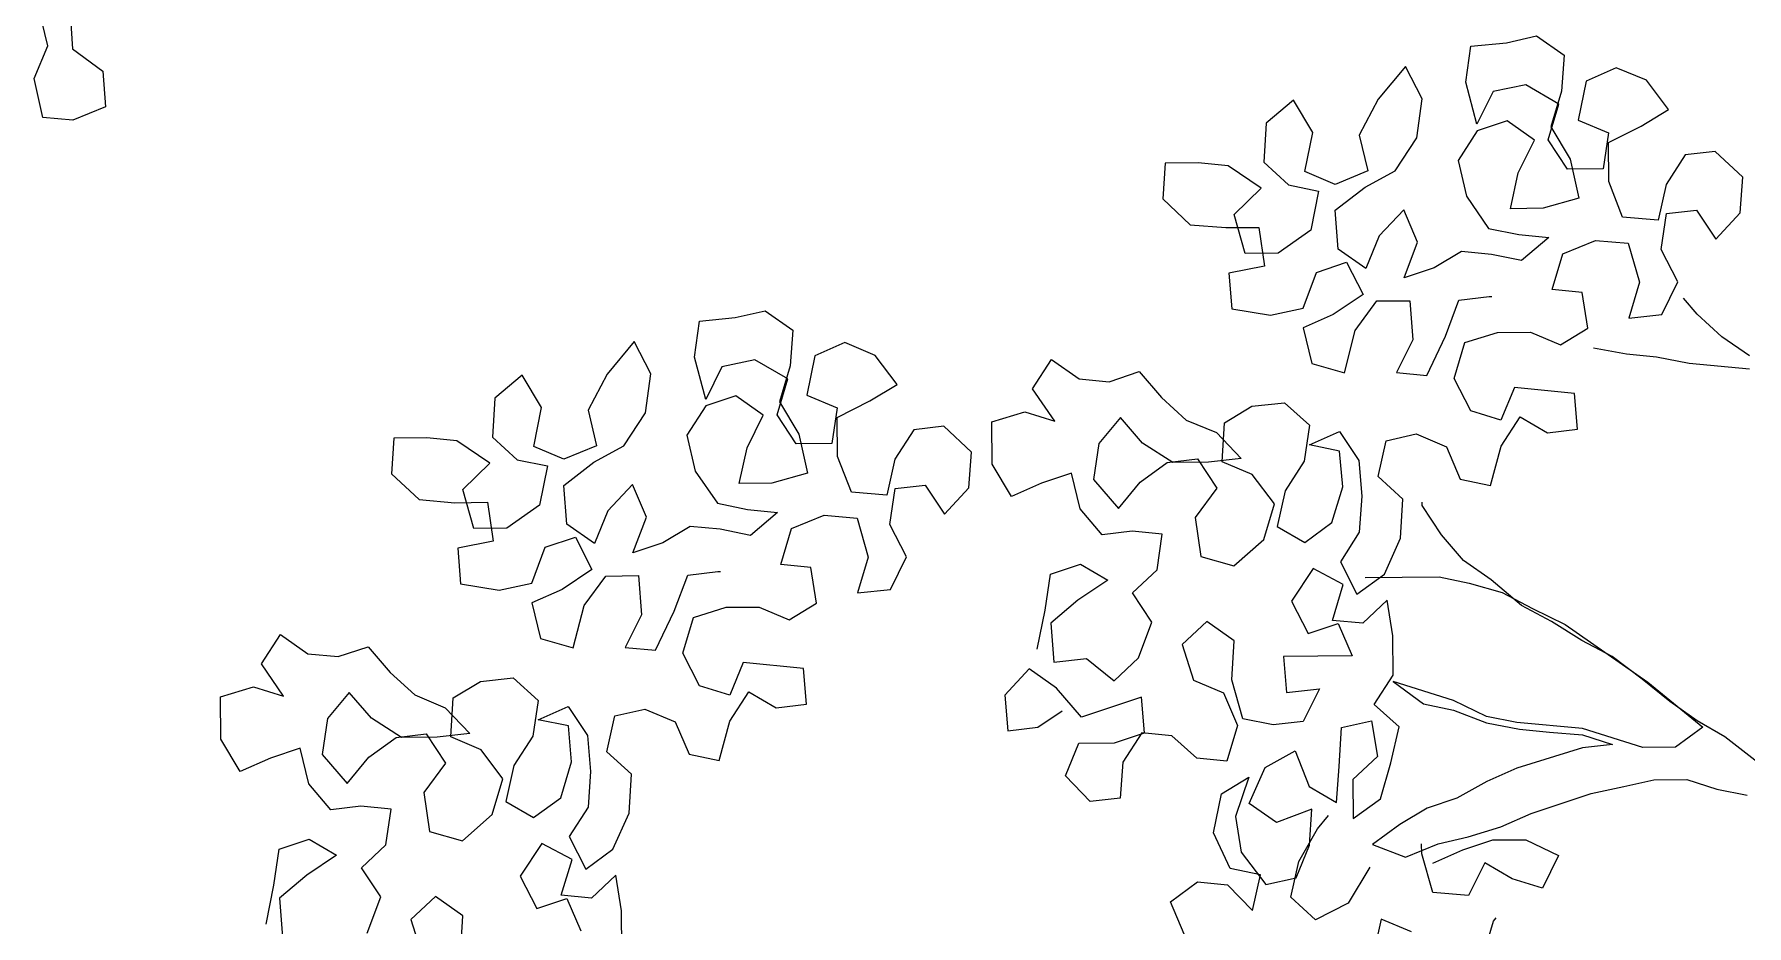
# Model space of a CAD drawing. Header units: millimetres. Extents: x 318905 to 439572, y -5133 to 105868.
# Drawn here: x 386731 to 387915, y 2782 to 3398 of the extents above; entities that cross this region are included whole.
import ezdxf

# ---------------------------------------------------------------- set-up
doc = ezdxf.new("R2010")
doc.units = ezdxf.units.MM
doc.header["$MEASUREMENT"] = 0
doc.layers.add('INTI_Agencement_Stylo_No__102', color=7, linetype='Continuous', lineweight=0, true_color=0xcccccc)

# ---------------------------------------------------------------- blocks, each defined once
blk = doc.blocks.new('arbre6[3]', base_point=(388660.4, -726.1))
at = {"layer": 'INTI_Agencement_Stylo_No__102', "linetype": 'Continuous'}
for p, q in [((386740.3, 3390.2), (386734.5, 3414.9)), ((386755.3, 3419.6), (386757.4, 3388.1)), ((386731, 3367.6), (386740.3, 3390.2)), ((386757.4, 3388.1), (386778.3, 3372.6)), ((387720.5, 3365), (387724.1, 3389.8)), ((387724.1, 3389.8), (387748.6, 3392.3)), ((387748.6, 3392.3), (387769.4, 3397)), ((387769.4, 3397), (387788.4, 3383.7)), ((387678.8, 3375.9), (387660, 3353.2)), ((387690.3, 3353.5), (387678.8, 3375.9)), ((387788.4, 3383.7), (387786.7, 3358.9)), ((387824.4, 3375), (387803.7, 3365.8)), ((387845.3, 3366.3), (387824.4, 3375)), ((386736.9, 3340.7), (386731, 3367.6)), ((386778.3, 3372.6), (386780.3, 3347.9)), ((387728.2, 3335.9), (387720.5, 3365)), ((387762.1, 3363.2), (387739.4, 3358.5)), ((387784.9, 3349.9), (387762.1, 3363.2)), ((387803.7, 3365.8), (387798.2, 3338.8)), ((387860.6, 3346.2), (387845.3, 3366.3)), ((387601.4, 3352.6), (387582.6, 3336.7)), ((387614.8, 3330.3), (387601.4, 3352.6)), ((387660, 3353.2), (387646.9, 3328.3)), ((387686.7, 3326.5), (387690.3, 3353.5)), ((387739.4, 3358.5), (387728.2, 3335.9)), ((387786.7, 3358.9), (387779.3, 3334.1)), ((386757.7, 3338.7), (386736.9, 3340.7)), ((386780.3, 3347.9), (386757.7, 3338.7)), ((387749, 3338.3), (387728.3, 3331.4)), ((387768, 3325), (387749, 3338.3)), ((387777.5, 3325.1), (387784.9, 3349.9)), ((387798.2, 3338.8), (387819.1, 3330)), ((387841.7, 3334.7), (387860.6, 3346.2)), ((387582.6, 3336.7), (387580.9, 3309.7)), ((387609.3, 3303.2), (387614.8, 3330.3)), ((387646.9, 3328.3), (387652.8, 3303.7)), ((387671.7, 3303.8), (387686.7, 3326.5)), ((387728.3, 3331.4), (387715.2, 3311)), ((387779.3, 3334.1), (387792.7, 3311.8)), ((387819.1, 3330), (387815.4, 3305.2)), ((387819.1, 3323.3), (387841.7, 3334.7)), ((387756.8, 3302.4), (387768, 3325)), ((387790.9, 3305), (387777.5, 3325.1)), ((387819.3, 3296.3), (387819.1, 3323.3)), ((387872.1, 3314.8), (387859, 3294.4)), ((387892.9, 3317.2), (387872.1, 3314.8)), ((387912, 3299.4), (387892.9, 3317.2)), ((387512.8, 3309), (387511, 3284.3)), ((387535.5, 3309.3), (387512.8, 3309)), ((387556.3, 3307.2), (387535.5, 3309.3)), ((387579.1, 3291.7), (387556.3, 3307.2)), ((387580.9, 3309.7), (387598, 3294.1)), ((387630.1, 3294.4), (387609.3, 3303.2)), ((387652.8, 3303.7), (387630.1, 3294.4)), ((387651, 3292.4), (387671.7, 3303.8)), ((387715.2, 3311), (387721, 3286.3)), ((387815.4, 3305.2), (387790.9, 3305)), ((387792.7, 3311.8), (387798.6, 3284.8)), ((387560.3, 3273.5), (387579.1, 3291.7)), ((387598, 3294.1), (387618.8, 3289.8)), ((387630.3, 3276.5), (387651, 3292.4)), ((387751.3, 3277.6), (387756.8, 3302.4)), ((387828.9, 3271.7), (387819.3, 3296.3)), ((387859, 3294.4), (387853.5, 3269.6)), ((387910.2, 3274.7), (387912, 3299.4)), ((387511, 3284.3), (387530.1, 3266.5)), ((387618.8, 3289.8), (387613.3, 3262.8)), ((387721, 3286.3), (387736.3, 3264)), ((387798.6, 3284.8), (387774, 3277.9)), ((387568, 3246.6), (387560.3, 3273.5)), ((387632.3, 3249.5), (387630.3, 3276.5)), ((387677.6, 3276.9), (387660.7, 3258.8)), ((387687.2, 3254.5), (387677.6, 3276.9)), ((387774, 3277.9), (387751.3, 3277.6)), ((387853.5, 3269.6), (387828.9, 3271.7)), ((387855.6, 3249.4), (387859.2, 3274.2)), ((387859.2, 3274.2), (387880, 3276.6)), ((387880, 3276.6), (387893.3, 3256.5)), ((387893.3, 3256.5), (387910.2, 3274.7)), ((387530.1, 3266.5), (387554.7, 3264.5)), ((387554.7, 3264.5), (387577.4, 3264.7)), ((387577.4, 3264.7), (387581.3, 3237.8)), ((387613.3, 3262.8), (387590.7, 3246.8)), ((387660.7, 3258.8), (387651.4, 3236.2)), ((387736.3, 3264), (387757.1, 3259.7)), ((387757.1, 3259.7), (387777.9, 3257.7)), ((387777.9, 3257.7), (387759.1, 3241.7)), ((387787.5, 3246.5), (387810.1, 3255.7)), ((387810.1, 3255.7), (387832.8, 3253.7)), ((387590.7, 3246.8), (387568, 3246.6)), ((387651.4, 3236.2), (387632.3, 3249.5)), ((387677.9, 3229.7), (387687.2, 3254.5)), ((387717.5, 3248.1), (387698.6, 3236.7)), ((387738.3, 3246), (387717.5, 3248.1)), ((387759.1, 3241.7), (387738.3, 3246)), ((387780.1, 3221.7), (387787.5, 3246.5)), ((387832.8, 3253.7), (387840.6, 3226.8)), ((387867.1, 3227.1), (387855.6, 3249.4)), ((387581.3, 3237.8), (387556.8, 3233)), ((387556.8, 3233), (387558.9, 3208.3)), ((387608, 3208.8), (387617.3, 3233.6)), ((387617.3, 3233.6), (387638.1, 3240.6)), ((387638.1, 3240.6), (387649.6, 3218.2)), ((387698.6, 3236.7), (387677.9, 3229.7)), ((387800.9, 3219.7), (387780.1, 3221.7)), ((387840.6, 3226.8), (387833.2, 3202)), ((387855.9, 3204.5), (387867.1, 3227.1)), ((387558.9, 3208.3), (387585.4, 3204.1)), ((387585.4, 3204.1), (387608, 3208.8)), ((387649.6, 3218.2), (387628.9, 3204.5)), ((387644.1, 3193.4), (387659.1, 3213.8)), ((387659.1, 3213.8), (387681.8, 3214)), ((387681.8, 3214), (387683.8, 3187)), ((387706.5, 3189.5), (387715.8, 3214.3)), ((387715.8, 3214.3), (387736.6, 3216.8)), ((387736.6, 3216.8), (387738.5, 3216.8)), ((387804.9, 3195), (387800.9, 3219.7)), ((387880.5, 3204.7), (387870.9, 3215.8)), ((387187.3, 3175), (387190.9, 3199.8)), ((387190.9, 3199.8), (387215.5, 3202.3)), ((387215.5, 3202.3), (387236.3, 3207)), ((387236.3, 3207), (387255.3, 3193.7)), ((387628.9, 3204.5), (387608.1, 3195.3)), ((387833.2, 3202), (387855.9, 3204.5)), ((387897.6, 3189.1), (387880.5, 3204.7)), ((387145.6, 3185.8), (387126.9, 3163.2)), ((387157.1, 3163.5), (387145.6, 3185.8)), ((387255.3, 3193.7), (387253.6, 3168.9)), ((387291.3, 3185), (387270.6, 3175.8)), ((387312.2, 3176.2), (387291.3, 3185)), ((387608.1, 3195.3), (387614, 3170.6)), ((387636.7, 3164.1), (387644.1, 3193.4)), ((387683.8, 3187), (387672.7, 3164.4)), ((387693.5, 3162.4), (387706.5, 3189.5)), ((387712.4, 3160.3), (387719.8, 3185.1)), ((387719.8, 3185.1), (387742.5, 3192.1)), ((387742.5, 3192.1), (387765.2, 3192.3)), ((387765.2, 3192.3), (387786, 3183.5)), ((387786, 3183.5), (387804.9, 3195)), ((387916.6, 3175.8), (387897.6, 3189.1)), ((387195.1, 3145.8), (387187.3, 3175)), ((387229, 3173.2), (387206.3, 3168.4)), ((387251.8, 3159.9), (387229, 3173.2)), ((387270.6, 3175.8), (387265.1, 3148.8)), ((387327.5, 3156.1), (387312.2, 3176.2)), ((387421.1, 3153), (387434.2, 3173.4)), ((387434.2, 3173.4), (387453.3, 3160.1)), ((387808.7, 3181.5), (387831.5, 3177.2)), ((387831.5, 3177.2), (387852.3, 3175.2)), ((387852.3, 3175.2), (387875, 3170.9)), ((387068.2, 3162.6), (387049.4, 3146.7)), ((387081.6, 3140.2), (387068.2, 3162.6)), ((387126.9, 3163.2), (387113.8, 3138.3)), ((387153.6, 3136.4), (387157.1, 3163.5)), ((387206.3, 3168.4), (387195.1, 3145.8)), ((387253.6, 3168.9), (387246.2, 3144.1)), ((387474.1, 3158), (387494.8, 3165)), ((387494.8, 3165), (387510.1, 3147.1)), ((387614, 3170.6), (387636.7, 3164.1)), ((387672.7, 3164.4), (387693.5, 3162.4)), ((387875, 3170.9), (387916.7, 3166.8)), ((387244.4, 3135.1), (387251.8, 3159.9)), ((387265.1, 3148.8), (387285.9, 3140)), ((387308.6, 3144.7), (387327.5, 3156.1)), ((387436.4, 3130.7), (387421.1, 3153)), ((387453.3, 3160.1), (387474.1, 3158)), ((387723.9, 3138), (387712.4, 3160.3)), ((387754.1, 3154), (387744.8, 3131.4)), ((387795.7, 3149.9), (387754.1, 3154)), ((387797.8, 3125.2), (387795.7, 3149.9)), ((387049.4, 3146.7), (387047.7, 3119.7)), ((387076.2, 3113.2), (387081.6, 3140.2)), ((387113.8, 3138.3), (387119.7, 3113.6)), ((387195.1, 3141.3), (387182, 3121)), ((387215.9, 3148.3), (387195.1, 3141.3)), ((387234.9, 3135), (387215.9, 3148.3)), ((387246.2, 3144.1), (387259.6, 3121.7)), ((387285.9, 3140), (387282.3, 3115.2)), ((387286, 3133.2), (387308.6, 3144.7)), ((387392.9, 3130.2), (387415.6, 3137.2)), ((387415.6, 3137.2), (387436.4, 3130.7)), ((387510.1, 3147.1), (387527.2, 3131.5)), ((387553.7, 3129.6), (387572.6, 3141)), ((387572.6, 3141), (387595.2, 3143.4)), ((387595.2, 3143.4), (387612.4, 3127.9)), ((387744.8, 3131.4), (387723.9, 3138)), ((387138.6, 3113.8), (387153.6, 3136.4)), ((387223.7, 3112.4), (387234.9, 3135)), ((387257.7, 3115), (387244.4, 3135.1)), ((387286.2, 3106.3), (387286, 3133.2)), ((387359.8, 3127.2), (387339, 3124.8)), ((387378.8, 3109.4), (387359.8, 3127.2)), ((387393.1, 3101), (387392.9, 3130.2)), ((387481.8, 3133.3), (387466.8, 3115.2)), ((387497.1, 3115.5), (387481.8, 3133.3)), ((387527.2, 3131.5), (387548.1, 3122.8)), ((387552, 3102.6), (387553.7, 3129.6)), ((387612.4, 3127.9), (387608.8, 3103.1)), ((387744.9, 3113.4), (387758, 3133.8)), ((387758, 3133.8), (387777, 3122.7)), ((387777, 3122.7), (387797.8, 3125.2)), ((386979.6, 3119), (386977.9, 3094.3)), ((387002.3, 3119.2), (386979.6, 3119)), ((387023.2, 3117.2), (387002.3, 3119.2)), ((387046, 3101.7), (387023.2, 3117.2)), ((387047.7, 3119.7), (387064.9, 3104.1)), ((387097, 3104.4), (387076.2, 3113.2)), ((387119.7, 3113.6), (387097, 3104.4)), ((387117.8, 3102.4), (387138.6, 3113.8)), ((387182, 3121), (387187.9, 3096.3)), ((387282.3, 3115.2), (387257.7, 3115)), ((387259.6, 3121.7), (387265.4, 3094.8)), ((387339, 3124.8), (387325.9, 3104.4)), ((387466.8, 3115.2), (387463.2, 3090.4)), ((387518, 3102.2), (387497.1, 3115.5)), ((387548.1, 3122.8), (387565.2, 3104.9)), ((387612.5, 3114.4), (387633.2, 3123.6)), ((387633.3, 3110.1), (387612.5, 3114.4)), ((387633.2, 3123.6), (387646.6, 3103.5)), ((387659.9, 3092.4), (387665.4, 3117.2)), ((387665.4, 3117.2), (387686.2, 3121.9)), ((387686.2, 3121.9), (387707.1, 3113.1)), ((387737.5, 3086.4), (387744.9, 3113.4)), ((387027.2, 3083.5), (387046, 3101.7)), ((387064.9, 3104.1), (387085.7, 3099.8)), ((387097.1, 3086.4), (387117.8, 3102.4)), ((387218.2, 3087.6), (387223.7, 3112.4)), ((387295.8, 3081.6), (387286.2, 3106.3)), ((387325.9, 3104.4), (387320.4, 3079.6)), ((387377.1, 3084.7), (387378.8, 3109.4)), ((387495.4, 3088.5), (387514.2, 3102.2)), ((387514.2, 3102.2), (387535, 3104.6)), ((387542.6, 3102.5), (387518, 3102.2)), ((387535, 3104.6), (387548.4, 3084.5)), ((387565.2, 3104.9), (387542.6, 3102.5)), ((387572.9, 3093.8), (387552, 3102.6)), ((387608.8, 3103.1), (387595.7, 3082.7)), ((387635.4, 3085.4), (387633.3, 3110.1)), ((387646.6, 3103.5), (387648.7, 3078.8)), ((387707.1, 3113.1), (387716.7, 3090.7)), ((386977.9, 3094.3), (386997, 3076.5)), ((387085.7, 3099.8), (387080.2, 3072.8)), ((387187.9, 3096.3), (387203.2, 3074)), ((387265.4, 3094.8), (387240.9, 3087.8)), ((387406.5, 3078.6), (387393.1, 3101)), ((387448, 3094.8), (387427.3, 3087.8)), ((387453.9, 3070.1), (387448, 3094.8)), ((387463.2, 3090.4), (387480.4, 3070.4)), ((387588.2, 3073.7), (387572.9, 3093.8)), ((387677, 3076.8), (387659.9, 3092.4)), ((387716.7, 3090.7), (387737.5, 3086.4)), ((387034.9, 3056.6), (387027.2, 3083.5)), ((387099.2, 3059.5), (387097.1, 3086.4)), ((387144.4, 3086.9), (387127.5, 3068.7)), ((387154.1, 3064.5), (387144.4, 3086.9)), ((387240.9, 3087.8), (387218.2, 3087.6)), ((387320.4, 3079.6), (387295.8, 3081.6)), ((387322.4, 3059.4), (387326.1, 3084.2)), ((387326.1, 3084.2), (387346.8, 3086.6)), ((387346.8, 3086.6), (387360.2, 3066.5)), ((387360.2, 3066.5), (387377.1, 3084.7)), ((387427.3, 3087.8), (387406.5, 3078.6)), ((387480.4, 3070.4), (387495.4, 3088.5)), ((387548.4, 3084.5), (387533.4, 3064.1)), ((387595.7, 3082.7), (387590.2, 3058)), ((387628, 3060.6), (387635.4, 3085.4)), ((387648.7, 3078.8), (387646.9, 3054)), ((386997, 3076.5), (387021.6, 3074.4)), ((387021.6, 3074.4), (387044.3, 3074.7)), ((387044.3, 3074.7), (387048.2, 3047.7)), ((387080.2, 3072.8), (387057.6, 3056.8)), ((387127.5, 3068.7), (387118.2, 3046.2)), ((387203.2, 3074), (387224, 3069.7)), ((387224, 3069.7), (387244.8, 3067.6)), ((387244.8, 3067.6), (387226, 3051.7)), ((387469.1, 3052.3), (387453.9, 3070.1)), ((387580.8, 3048.9), (387588.2, 3073.7)), ((387675.3, 3049.8), (387677, 3076.8)), ((387690.3, 3072.4), (387690.3, 3074.7)), ((387703.7, 3052.3), (387690.3, 3072.4)), ((387057.6, 3056.8), (387034.9, 3056.6)), ((387118.2, 3046.2), (387099.2, 3059.5)), ((387144.8, 3039.7), (387154.1, 3064.5)), ((387184.4, 3058), (387165.5, 3046.6)), ((387205.2, 3056), (387184.4, 3058)), ((387226, 3051.7), (387205.2, 3056)), ((387247, 3031.7), (387254.4, 3056.5)), ((387254.4, 3056.5), (387277, 3065.7)), ((387277, 3065.7), (387299.7, 3063.7)), ((387299.7, 3063.7), (387307.5, 3036.8)), ((387333.9, 3037), (387322.4, 3059.4)), ((387489.9, 3054.7), (387469.1, 3052.3)), ((387510.7, 3052.7), (387489.9, 3054.7)), ((387533.4, 3064.1), (387537.3, 3037.2)), ((387590.2, 3058), (387609.2, 3046.9)), ((387609.2, 3046.9), (387628, 3060.6)), ((387646.9, 3054), (387633.8, 3033.6)), ((387048.2, 3047.7), (387023.7, 3043)), ((387023.7, 3043), (387025.7, 3018.3)), ((387074.9, 3018.8), (387084.2, 3043.6)), ((387084.2, 3043.6), (387105, 3050.5)), ((387105, 3050.5), (387116.5, 3028.2)), ((387165.5, 3046.6), (387144.8, 3039.7)), ((387507.1, 3027.9), (387510.7, 3052.7)), ((387560.1, 3030.7), (387580.8, 3048.9)), ((387664.2, 3024.9), (387675.3, 3049.8)), ((387719, 3034.5), (387703.7, 3052.3)), ((387267.8, 3029.6), (387247, 3031.7)), ((387307.5, 3036.8), (387300.1, 3012)), ((387322.8, 3014.4), (387333.9, 3037)), ((387433.4, 3024.9), (387454.1, 3031.9)), ((387454.1, 3031.9), (387473.1, 3020.8)), ((387537.3, 3037.2), (387560.1, 3030.7)), ((387633.8, 3033.6), (387645.3, 3011.3)), ((387738, 3021.2), (387719, 3034.5)), ((387052.3, 3014), (387074.9, 3018.8)), ((387116.5, 3028.2), (387095.8, 3014.5)), ((387111, 3003.4), (387126, 3023.7)), ((387126, 3023.7), (387148.7, 3024)), ((387148.7, 3024), (387150.7, 2997)), ((387173.4, 2999.5), (387182.7, 3024.3)), ((387182.7, 3024.3), (387203.5, 3026.8)), ((387203.5, 3026.8), (387205.4, 3026.8)), ((387271.7, 3004.9), (387267.8, 3029.6)), ((387429.8, 3000.2), (387433.4, 3024.9)), ((387473.1, 3020.8), (387452.4, 3007.1)), ((387490.2, 3012), (387507.1, 3027.9)), ((387615, 3029), (387600, 3006.3)), ((387635.8, 3017.9), (387615, 3029)), ((387645.3, 3011.3), (387664.2, 3024.9)), ((387650.9, 3022.6), (387702, 3023.1)), ((387702, 3023.1), (387722.8, 3018.8)), ((387722.8, 3018.8), (387745.6, 3012.3)), ((387758.9, 3003.4), (387738, 3021.2)), ((387025.7, 3018.3), (387052.3, 3014)), ((387095.8, 3014.5), (387075, 3005.3)), ((387300.1, 3012), (387322.8, 3014.4)), ((387452.4, 3007.1), (387433.6, 2991.2)), ((387503.6, 2991.9), (387490.2, 3012)), ((387628.4, 2993.1), (387635.8, 3017.9)), ((387666.2, 3007), (387649.3, 2991.1)), ((387670.1, 2982.3), (387666.2, 3007)), ((387745.6, 3012.3), (387766.5, 3001.2)), ((387075, 3005.3), (387080.9, 2980.6)), ((387103.6, 2974.1), (387111, 3003.4)), ((387150.7, 2997), (387139.5, 2974.4)), ((387160.4, 2972.4), (387173.4, 2999.5)), ((387179.3, 2970.3), (387186.7, 2995.1)), ((387186.7, 2995.1), (387209.3, 3002.1)), ((387209.3, 3002.1), (387232, 3002.3)), ((387232, 3002.3), (387252.9, 2993.5)), ((387252.9, 2993.5), (387271.7, 3004.9)), ((387424.3, 2973.1), (387429.8, 3000.2)), ((387600, 3006.3), (387611.5, 2984)), ((387779.8, 2992.4), (387758.9, 3003.4)), ((387766.5, 3001.2), (387789.3, 2990.2)), ((386888, 2963), (386901.1, 2983.3)), ((386901.1, 2983.3), (386920.1, 2970)), ((387433.6, 2991.2), (387435.7, 2964.3)), ((387494.3, 2967.1), (387503.6, 2991.9)), ((387541.4, 2992.3), (387524.5, 2976.4)), ((387560.4, 2979), (387541.4, 2992.3)), ((387611.5, 2984), (387632.2, 2990.9)), ((387649.3, 2991.1), (387628.4, 2993.1)), ((387632.2, 2990.9), (387641.9, 2968.5)), ((387800.7, 2979.1), (387779.8, 2992.4)), ((387789.3, 2990.2), (387846.3, 2950.3)), ((386941, 2968), (386961.7, 2974.9)), ((386961.7, 2974.9), (386977, 2957.1)), ((387080.9, 2980.6), (387103.6, 2974.1)), ((387139.5, 2974.4), (387160.4, 2972.4)), ((387524.5, 2976.4), (387532.3, 2951.7)), ((387558.7, 2952), (387560.4, 2979)), ((387670.3, 2955.3), (387670.1, 2982.3)), ((387821.6, 2968), (387800.7, 2979.1)), ((386903.3, 2940.6), (386888, 2963)), ((386920.1, 2970), (386941, 2968)), ((387190.8, 2947.9), (387179.3, 2970.3)), ((387221, 2964), (387211.7, 2941.4)), ((387262.6, 2959.9), (387221, 2964)), ((387264.7, 2935.2), (387262.6, 2959.9)), ((387418.7, 2959.6), (387401.8, 2941.4)), ((387437.7, 2946.3), (387418.7, 2959.6)), ((387435.7, 2964.3), (387458.4, 2966.7)), ((387458.4, 2966.7), (387477.4, 2951.2)), ((387477.4, 2951.2), (387494.3, 2967.1)), ((387641.9, 2968.5), (387594.6, 2968.1)), ((387594.6, 2968.1), (387596.6, 2943.3)), ((387842.5, 2952.5), (387821.6, 2968)), ((386977, 2957.1), (386994.1, 2941.5)), ((387020.6, 2939.5), (387039.4, 2950.9)), ((387039.4, 2950.9), (387062.1, 2953.4)), ((387062.1, 2953.4), (387079.3, 2937.8)), ((387211.7, 2941.4), (387190.8, 2947.9)), ((387532.3, 2951.7), (387553.1, 2942.9)), ((387566.5, 2925.1), (387558.7, 2952)), ((387657.2, 2934.9), (387670.3, 2955.3)), ((387712.1, 2937.7), (387670.4, 2950.8)), ((387670.4, 2950.8), (387691.3, 2935.3)), ((387861.5, 2936.9), (387842.5, 2952.5)), ((387846.3, 2950.3), (387884.3, 2919.2)), ((386859.8, 2940.2), (386882.5, 2947.2)), ((386860, 2911), (386859.8, 2940.2)), ((386882.5, 2947.2), (386903.3, 2940.6)), ((386948.7, 2943.3), (386933.7, 2925.2)), ((386964, 2925.5), (386948.7, 2943.3)), ((386994.1, 2941.5), (387015, 2932.7)), ((387018.9, 2912.5), (387020.6, 2939.5)), ((387079.3, 2937.8), (387075.6, 2913.1)), ((387211.8, 2923.4), (387224.9, 2943.8)), ((387224.9, 2943.8), (387243.9, 2932.7)), ((387401.8, 2941.4), (387403.9, 2916.7)), ((387454.9, 2926.2), (387437.7, 2946.3)), ((387496.4, 2940.1), (387454.9, 2926.2)), ((387498.5, 2915.4), (387496.4, 2940.1)), ((387553.1, 2942.9), (387562.7, 2920.5)), ((387596.6, 2943.3), (387619.3, 2945.8)), ((387619.3, 2945.8), (387608.1, 2923.2)), ((387734.8, 2926.7), (387712.1, 2937.7)), ((387880.5, 2923.6), (387861.5, 2936.9)), ((386933.7, 2925.2), (386930.1, 2900.4)), ((386984.9, 2912.2), (386964, 2925.5)), ((387015, 2932.7), (387032.1, 2914.9)), ((387079.4, 2924.4), (387100.1, 2933.6)), ((387100.2, 2920.1), (387079.4, 2924.4)), ((387100.1, 2933.6), (387113.5, 2913.4)), ((387126.8, 2902.3), (387132.3, 2927.1)), ((387132.3, 2927.1), (387153.1, 2931.8)), ((387153.1, 2931.8), (387173.9, 2923)), ((387243.9, 2932.7), (387264.7, 2935.2)), ((387424.7, 2919.2), (387441.6, 2930.6)), ((387587.3, 2920.8), (387566.5, 2925.1)), ((387674.4, 2919.4), (387657.2, 2934.9)), ((387691.3, 2935.3), (387712.1, 2931)), ((387712.1, 2931), (387734.9, 2922.2)), ((387755.7, 2922.4), (387734.8, 2926.7)), ((386962.2, 2898.5), (386981.1, 2912.2)), ((386981.1, 2912.2), (387001.9, 2914.6)), ((387009.4, 2912.4), (386984.9, 2912.2)), ((387001.9, 2914.6), (387015.2, 2894.5)), ((387032.1, 2914.9), (387009.4, 2912.4)), ((387039.8, 2903.7), (387018.9, 2912.5)), ((387075.6, 2913.1), (387062.5, 2892.7)), ((387102.3, 2895.3), (387100.2, 2920.1)), ((387113.5, 2913.4), (387115.5, 2888.7)), ((387173.9, 2923), (387183.6, 2900.6)), ((387204.4, 2896.3), (387211.8, 2923.4)), ((387403.9, 2916.7), (387424.7, 2919.2)), ((387477.7, 2908.5), (387498.5, 2915.4)), ((387496.6, 2915.4), (387483.5, 2895)), ((387517.4, 2913.3), (387496.6, 2915.4)), ((387534.5, 2897.8), (387517.4, 2913.3)), ((387562.7, 2920.5), (387555.3, 2895.7)), ((387608.1, 2923.2), (387587.3, 2920.8)), ((387632.9, 2892), (387634.6, 2919)), ((387634.6, 2919), (387655.4, 2923.7)), ((387655.4, 2923.7), (387659.4, 2899)), ((387668.8, 2894.6), (387674.4, 2919.4)), ((387734.9, 2922.2), (387757.6, 2917.9)), ((387801.1, 2918.4), (387755.7, 2922.4)), ((387757.6, 2917.9), (387778.4, 2915.9)), ((387778.4, 2915.9), (387801.1, 2913.9)), ((387842.8, 2905.3), (387801.1, 2918.4)), ((387801.1, 2913.9), (387822, 2907.3)), ((387884.3, 2919.2), (387865.5, 2905.5)), ((387899.5, 2912.6), (387880.5, 2923.6)), ((387922.3, 2894.8), (387899.5, 2912.6)), ((386873.4, 2888.6), (386860, 2911)), ((386914.9, 2904.8), (386894.2, 2897.8)), ((386920.8, 2880.1), (386914.9, 2904.8)), ((386930.1, 2900.4), (386947.2, 2880.3)), ((387055, 2883.6), (387039.8, 2903.7)), ((387143.9, 2886.8), (387126.8, 2902.3)), ((387183.6, 2900.6), (387204.4, 2896.3)), ((387443.8, 2885.6), (387453.1, 2908.2)), ((387453.1, 2908.2), (387477.7, 2908.5)), ((387581.9, 2891.5), (387602.6, 2902.9)), ((387602.6, 2902.9), (387612.2, 2878.3)), ((387801.2, 2904.9), (387755.9, 2890.9)), ((387822, 2907.3), (387801.2, 2904.9)), ((387865.5, 2905.5), (387842.8, 2905.3)), ((386894.2, 2897.8), (386873.4, 2888.6)), ((386947.2, 2880.3), (386962.2, 2898.5)), ((387015.2, 2894.5), (387000.3, 2874.1)), ((387062.5, 2892.7), (387057, 2867.9)), ((387094.9, 2870.5), (387102.3, 2895.3)), ((387115.5, 2888.7), (387113.8, 2864)), ((387483.5, 2895), (387481.7, 2870.3)), ((387555.3, 2895.7), (387534.5, 2897.8)), ((387570.7, 2866.6), (387581.9, 2891.5)), ((387631.2, 2867.2), (387632.9, 2892)), ((387659.4, 2899), (387642.4, 2883.1)), ((387661.5, 2869.8), (387668.8, 2894.6)), ((387755.9, 2890.9), (387735.1, 2881.7)), ((386936, 2862.2), (386920.8, 2880.1)), ((387047.6, 2858.8), (387055, 2883.6)), ((387142.2, 2859.8), (387143.9, 2886.8)), ((387460.9, 2867.8), (387443.8, 2885.6)), ((387551.7, 2873.2), (387570.6, 2884.6)), ((387570.6, 2884.6), (387561.3, 2857.6)), ((387612.2, 2878.3), (387631.2, 2867.2)), ((387642.4, 2883.1), (387642.6, 2856.1)), ((387735.1, 2881.7), (387714.4, 2870.3)), ((387807.1, 2873.4), (387829.8, 2878.2)), ((387829.8, 2878.2), (387850.5, 2882.9)), ((387850.5, 2882.9), (387873.2, 2883.1)), ((387873.2, 2883.1), (387894.1, 2876.5)), ((387894.1, 2876.5), (387914.9, 2872.2)), ((386956.8, 2864.7), (386936, 2862.2)), ((386977.6, 2862.7), (386956.8, 2864.7)), ((387000.3, 2874.1), (387004.2, 2847.2)), ((387057, 2867.9), (387076, 2856.9)), ((387076, 2856.9), (387094.9, 2870.5)), ((387481.7, 2870.3), (387460.9, 2867.8)), ((387546.2, 2846.2), (387551.7, 2873.2)), ((387589.7, 2853.3), (387570.7, 2866.6)), ((387642.6, 2856.1), (387661.5, 2869.8)), ((387714.4, 2870.3), (387693.7, 2863.3)), ((387765.6, 2859.5), (387807.1, 2873.4)), ((386974, 2837.9), (386977.6, 2862.7)), ((387027, 2840.6), (387047.6, 2858.8)), ((387113.8, 2864), (387100.7, 2843.6)), ((387131, 2834.9), (387142.2, 2859.8)), ((387561.3, 2857.6), (387565.2, 2832.9)), ((387614.2, 2862.6), (387589.7, 2853.3)), ((387612.5, 2837.8), (387614.2, 2862.6)), ((387618.1, 2849.1), (387625.6, 2858.2)), ((387693.7, 2863.3), (387674.8, 2851.9)), ((387744.8, 2850.3), (387765.6, 2859.5)), ((386900.3, 2834.9), (386921, 2841.9)), ((386921, 2841.9), (386940, 2830.8)), ((387004.2, 2847.2), (387027, 2840.6)), ((387100.7, 2843.6), (387112.2, 2821.2)), ((387557.7, 2821.5), (387546.2, 2846.2)), ((387605, 2826.5), (387618.1, 2849.1)), ((387674.8, 2851.9), (387656, 2838.2)), ((387701.4, 2838.7), (387722.2, 2843.4)), ((387718.4, 2834.4), (387739.2, 2841.3)), ((387722.2, 2843.4), (387744.8, 2850.3)), ((387739.2, 2841.3), (387761.9, 2841.5)), ((387761.9, 2841.5), (387784.7, 2830.5)), ((386896.7, 2810.1), (386900.3, 2834.9)), ((386940, 2830.8), (386919.3, 2817.1)), ((386957.1, 2822), (386974, 2837.9)), ((387081.8, 2838.9), (387066.9, 2816.3)), ((387102.7, 2827.9), (387081.8, 2838.9)), ((387112.2, 2821.2), (387131, 2834.9)), ((387565.2, 2832.9), (387582.4, 2810.5)), ((387603.2, 2815.2), (387612.5, 2837.8)), ((387656, 2838.2), (387678.8, 2829.5)), ((387678.8, 2829.5), (387701.4, 2838.7)), ((387690.1, 2831.8), (387690, 2838.6)), ((387697.8, 2804.9), (387690.1, 2831.8)), ((387697.7, 2825.2), (387718.4, 2834.4)), ((387784.7, 2830.5), (387773.5, 2807.9)), ((386970.5, 2801.9), (386957.1, 2822)), ((387095.3, 2803.1), (387102.7, 2827.9)), ((387578.6, 2817.2), (387557.7, 2821.5)), ((387599.5, 2801.7), (387605, 2826.5)), ((387654.2, 2822.5), (387639.3, 2797.6)), ((387733.6, 2825.5), (387722.4, 2802.9)), ((387752.6, 2814.4), (387733.6, 2825.5)), ((386891.2, 2783.1), (386896.7, 2810.1)), ((386919.3, 2817.1), (386900.5, 2801.2)), ((387066.9, 2816.3), (387078.4, 2793.9)), ((387133.1, 2816.9), (387116.1, 2801)), ((387137, 2792.3), (387133.1, 2816.9)), ((387516.3, 2798.6), (387535.1, 2812.3)), ((387535.1, 2812.3), (387555.9, 2810.3)), ((387555.9, 2810.3), (387573.1, 2792.5)), ((387573.1, 2792.5), (387578.6, 2817.2)), ((387582.4, 2810.5), (387603.2, 2815.2)), ((387773.5, 2807.9), (387752.6, 2814.4)), ((386900.5, 2801.2), (386902.6, 2774.2)), ((386961.2, 2777), (386970.5, 2801.9)), ((387008.3, 2802.2), (386991.4, 2786.3)), ((387027.3, 2788.9), (387008.3, 2802.2)), ((387078.4, 2793.9), (387099.1, 2800.9)), ((387116.1, 2801), (387095.3, 2803.1)), ((387099.1, 2800.9), (387108.7, 2778.5)), ((387525.9, 2776.3), (387516.3, 2798.6)), ((387616.6, 2786.1), (387599.5, 2801.7)), ((387639.3, 2797.6), (387616.6, 2786.1)), ((387722.4, 2802.9), (387697.8, 2804.9)), ((386991.4, 2786.3), (386999.1, 2761.7)), ((387025.6, 2761.9), (387027.3, 2788.9)), ((387137.2, 2765.3), (387137, 2792.3)), ((387662, 2786.6), (387656.5, 2761.8)), ((387682.9, 2777.8), (387662, 2786.6)), ((387732.2, 2760.3), (387739.6, 2785.1)), ((387739.6, 2785.1), (387741.5, 2787.4))]:
    blk.add_line(p, q, dxfattribs=at)

msp = doc.modelspace()

# ---------------------------------------------------------------- block references
at = {"layer": 'INTI_Agencement_Stylo_No__102', "linetype": 'Continuous'}
msp.add_blockref('arbre6[3]', (388660.431, -726.071), dxfattribs=at)

doc.saveas('drawing.dxf')
